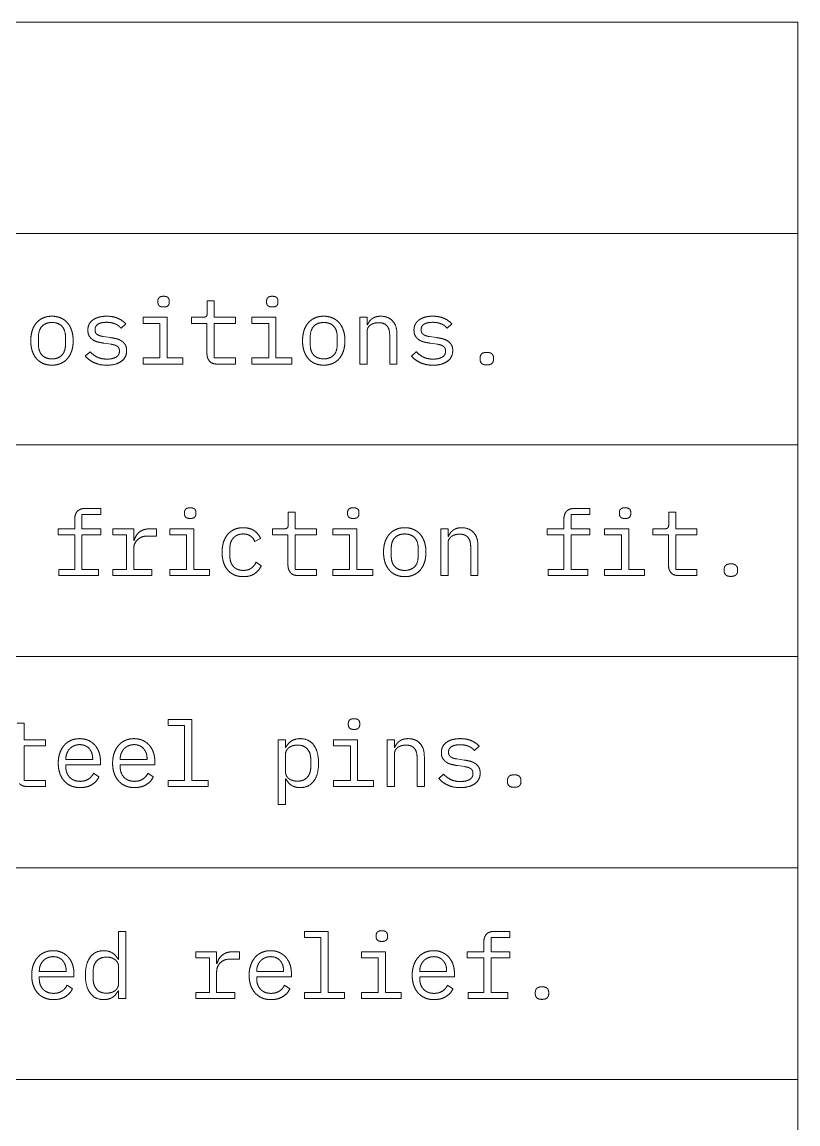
# Model space of a CAD drawing. Header units: millimetres. Extents: x 22 to 584, y 11 to 410.
# Drawn here: x 541.05 to 566.75, y 49.88 to 86.35 of the extents above; entities that cross this region are included whole.
import ezdxf

# ---------------------------------------------------------------- set-up
doc = ezdxf.new("R2010")
doc.units = ezdxf.units.MM
doc.layers.add('dims', color=7, linetype='Continuous', lineweight=5)

msp = doc.modelspace()

# ---------------------------------------------------------------- linework, layer by layer
at = {"layer": 'dims'}
for p, q in [((423.223, 86.35), (566.75, 86.35)), ((566.75, 30.35), (566.75, 86.35)), ((423.223, 79.35), (566.75, 79.35)), ((545.553, 77.119), (545.553, 77.071)), ((545.931, 77.071), (545.931, 77.119)), ((547.188, 77.122), (547.188, 76.717)), ((547.419, 77.122), (547.188, 77.122)), ((547.419, 76.576), (547.419, 77.122)), ((549.153, 77.119), (549.153, 77.071)), ((549.531, 77.071), (549.531, 77.119)), ((544.332, 76.216), (544.488, 76.363)), ((545.064, 76.576), (545.064, 76.372)), ((545.862, 76.576), (545.064, 76.576)), ((545.064, 76.372), (545.622, 76.372)), ((545.622, 76.372), (545.622, 75.232)), ((545.862, 75.232), (545.862, 76.576)), ((546.663, 76.576), (546.663, 76.372)), ((547.047, 76.576), (546.663, 76.576)), ((546.663, 76.372), (547.179, 76.372)), ((547.179, 76.372), (547.179, 75.382)), ((548.124, 76.576), (547.419, 76.576)), ((547.419, 76.372), (548.124, 76.372)), ((547.419, 75.232), (547.419, 76.372)), ((548.124, 76.372), (548.124, 76.576)), ((548.664, 76.576), (548.664, 76.372)), ((549.462, 76.576), (548.664, 76.576)), ((548.664, 76.372), (549.222, 76.372)), ((549.222, 76.372), (549.222, 75.232)), ((549.462, 75.232), (549.462, 76.576)), ((552.24, 76.576), (552.24, 75.028)), ((552.48, 76.576), (552.24, 76.576)), ((552.48, 76.324), (552.48, 76.576)), ((552.492, 76.324), (552.48, 76.324)), ((555.132, 76.216), (555.288, 76.363)), ((541.599, 75.691), (541.599, 75.913)), ((542.493, 75.913), (542.493, 75.691)), ((543.987, 75.904), (543.744, 75.94)), ((550.599, 75.691), (550.599, 75.913)), ((551.493, 75.913), (551.493, 75.691)), ((552.48, 75.028), (552.48, 76.102)), ((553.23, 75.979), (553.23, 75.028)), ((553.47, 75.028), (553.47, 76.021)), ((554.787, 75.904), (554.544, 75.94)), ((543.765, 75.721), (544.008, 75.685)), ((554.565, 75.721), (554.808, 75.685)), ((543.309, 75.436), (543.147, 75.295)), ((545.064, 75.232), (545.064, 75.028)), ((545.622, 75.232), (545.064, 75.232)), ((546.384, 75.232), (545.862, 75.232)), ((546.384, 75.028), (546.384, 75.232)), ((548.124, 75.232), (547.419, 75.232)), ((548.124, 75.028), (548.124, 75.232)), ((548.664, 75.232), (548.664, 75.028)), ((549.222, 75.232), (548.664, 75.232)), ((549.984, 75.232), (549.462, 75.232)), ((549.984, 75.028), (549.984, 75.232)), ((554.109, 75.436), (553.947, 75.295)), ((556.224, 75.235), (556.224, 75.181)), ((556.668, 75.181), (556.668, 75.235)), ((545.064, 75.028), (546.384, 75.028)), ((547.521, 75.028), (548.124, 75.028)), ((548.664, 75.028), (549.984, 75.028)), ((552.24, 75.028), (552.48, 75.028)), ((553.23, 75.028), (553.47, 75.028)), ((423.223, 72.35), (566.75, 72.35)), ((543.039, 70.044), (543.66, 70.044)), ((543.039, 69.576), (543.039, 70.044)), ((543.66, 70.248), (543.141, 70.248)), ((543.66, 70.044), (543.66, 70.248)), ((546.435, 70.119), (546.435, 70.071)), ((546.813, 70.071), (546.813, 70.119)), ((549.87, 70.122), (549.87, 69.717)), ((550.101, 70.122), (549.87, 70.122)), ((550.101, 69.576), (550.101, 70.122)), ((551.835, 70.119), (551.835, 70.071)), ((552.213, 70.071), (552.213, 70.119)), ((559.239, 70.044), (559.86, 70.044)), ((559.239, 69.576), (559.239, 70.044)), ((559.86, 70.248), (559.341, 70.248)), ((559.86, 70.044), (559.86, 70.248)), ((560.835, 70.119), (560.835, 70.071)), ((561.213, 70.071), (561.213, 70.119)), ((562.47, 70.122), (562.47, 69.717)), ((562.701, 70.122), (562.47, 70.122)), ((562.701, 69.576), (562.701, 70.122)), ((542.799, 69.894), (542.799, 69.576)), ((558.999, 69.894), (558.999, 69.576)), ((542.247, 69.576), (542.247, 69.372)), ((542.799, 69.576), (542.247, 69.576)), ((542.247, 69.372), (542.799, 69.372)), ((542.799, 69.372), (542.799, 68.232)), ((543.66, 69.576), (543.039, 69.576)), ((543.039, 69.372), (543.66, 69.372)), ((543.039, 68.232), (543.039, 69.372)), ((543.66, 69.372), (543.66, 69.576)), ((544.059, 69.576), (544.059, 69.372)), ((544.752, 69.576), (544.059, 69.576)), ((544.059, 69.372), (544.512, 69.372)), ((544.512, 69.372), (544.512, 68.232)), ((544.752, 69.186), (544.752, 69.576)), ((545.214, 69.336), (545.505, 69.336)), ((545.505, 69.576), (545.289, 69.576)), ((545.505, 69.336), (545.505, 69.576)), ((545.946, 69.576), (545.946, 69.372)), ((546.744, 69.576), (545.946, 69.576)), ((545.946, 69.372), (546.504, 69.372)), ((546.504, 69.372), (546.504, 68.232)), ((546.744, 68.232), (546.744, 69.576)), ((549.345, 69.576), (549.345, 69.372)), ((549.729, 69.576), (549.345, 69.576)), ((549.345, 69.372), (549.861, 69.372)), ((549.861, 69.372), (549.861, 68.382)), ((550.806, 69.576), (550.101, 69.576)), ((550.101, 69.372), (550.806, 69.372)), ((550.101, 68.232), (550.101, 69.372)), ((550.806, 69.372), (550.806, 69.576)), ((551.346, 69.576), (551.346, 69.372)), ((552.144, 69.576), (551.346, 69.576)), ((551.346, 69.372), (551.904, 69.372)), ((551.904, 69.372), (551.904, 68.232)), ((552.144, 68.232), (552.144, 69.576)), ((554.922, 69.576), (554.922, 68.028)), ((555.162, 69.576), (554.922, 69.576)), ((555.162, 69.324), (555.162, 69.576)), ((555.174, 69.324), (555.162, 69.324)), ((558.447, 69.576), (558.447, 69.372)), ((558.999, 69.576), (558.447, 69.576)), ((558.447, 69.372), (558.999, 69.372)), ((558.999, 69.372), (558.999, 68.232)), ((559.86, 69.576), (559.239, 69.576)), ((559.239, 69.372), (559.86, 69.372)), ((559.239, 68.232), (559.239, 69.372)), ((559.86, 69.372), (559.86, 69.576)), ((560.346, 69.576), (560.346, 69.372)), ((561.144, 69.576), (560.346, 69.576)), ((560.346, 69.372), (560.904, 69.372)), ((560.904, 69.372), (560.904, 68.232)), ((561.144, 68.232), (561.144, 69.576)), ((561.945, 69.576), (561.945, 69.372)), ((562.329, 69.576), (561.945, 69.576)), ((561.945, 69.372), (562.461, 69.372)), ((562.461, 69.372), (562.461, 68.382)), ((563.406, 69.576), (562.701, 69.576)), ((562.701, 69.372), (563.406, 69.372)), ((562.701, 68.232), (562.701, 69.372)), ((563.406, 69.372), (563.406, 69.576)), ((544.767, 69.186), (544.752, 69.186)), ((548.76, 69.153), (548.952, 69.255)), ((555.162, 68.028), (555.162, 69.102)), ((555.912, 68.979), (555.912, 68.028)), ((556.152, 68.028), (556.152, 69.021)), ((544.752, 68.232), (544.752, 68.901)), ((547.938, 68.67), (547.938, 68.934)), ((553.281, 68.691), (553.281, 68.913)), ((554.175, 68.913), (554.175, 68.691)), ((542.277, 68.232), (542.277, 68.028)), ((542.799, 68.232), (542.277, 68.232)), ((543.591, 68.232), (543.039, 68.232)), ((543.591, 68.028), (543.591, 68.232)), ((544.059, 68.232), (544.059, 68.028)), ((544.512, 68.232), (544.059, 68.232)), ((545.352, 68.232), (544.752, 68.232)), ((545.352, 68.028), (545.352, 68.232)), ((545.946, 68.232), (545.946, 68.028)), ((546.504, 68.232), (545.946, 68.232)), ((547.266, 68.232), (546.744, 68.232)), ((547.266, 68.028), (547.266, 68.232)), ((548.976, 68.352), (548.805, 68.469)), ((550.806, 68.232), (550.101, 68.232)), ((550.806, 68.028), (550.806, 68.232)), ((551.346, 68.232), (551.346, 68.028)), ((551.904, 68.232), (551.346, 68.232)), ((552.666, 68.232), (552.144, 68.232)), ((552.666, 68.028), (552.666, 68.232)), ((558.477, 68.232), (558.477, 68.028)), ((558.999, 68.232), (558.477, 68.232)), ((559.791, 68.232), (559.239, 68.232)), ((559.791, 68.028), (559.791, 68.232)), ((560.346, 68.232), (560.346, 68.028)), ((560.904, 68.232), (560.346, 68.232)), ((561.666, 68.232), (561.144, 68.232)), ((561.666, 68.028), (561.666, 68.232)), ((563.406, 68.232), (562.701, 68.232)), ((563.406, 68.028), (563.406, 68.232)), ((564.306, 68.235), (564.306, 68.181)), ((564.75, 68.181), (564.75, 68.235)), ((542.277, 68.028), (543.591, 68.028)), ((544.059, 68.028), (545.352, 68.028)), ((545.946, 68.028), (547.266, 68.028)), ((550.203, 68.028), (550.806, 68.028)), ((551.346, 68.028), (552.666, 68.028)), ((554.922, 68.028), (555.162, 68.028)), ((555.912, 68.028), (556.152, 68.028)), ((558.477, 68.028), (559.791, 68.028)), ((560.346, 68.028), (561.666, 68.028)), ((562.803, 68.028), (563.406, 68.028)), ((423.223, 65.35), (566.75, 65.35)), ((541.126, 63.14), (540.895, 63.14)), ((541.126, 62.594), (541.126, 63.14)), ((545.893, 63.266), (545.893, 63.062)), ((546.673, 63.266), (545.893, 63.266)), ((546.673, 61.25), (546.673, 63.266)), ((551.86, 63.137), (551.86, 63.089)), ((552.238, 63.089), (552.238, 63.137)), ((545.893, 63.062), (546.433, 63.062)), ((546.433, 63.062), (546.433, 61.25)), ((541.831, 62.594), (541.126, 62.594)), ((541.126, 62.39), (541.831, 62.39)), ((541.126, 61.25), (541.126, 62.39)), ((541.831, 62.39), (541.831, 62.594)), ((549.538, 62.594), (549.538, 60.446)), ((549.778, 62.594), (549.538, 62.594)), ((549.778, 62.342), (549.778, 62.594)), ((551.371, 62.594), (551.371, 62.39)), ((552.169, 62.594), (551.371, 62.594)), ((551.371, 62.39), (551.929, 62.39)), ((551.929, 62.39), (551.929, 61.25)), ((552.169, 61.25), (552.169, 62.594)), ((553.147, 62.594), (553.147, 61.046)), ((553.387, 62.594), (553.147, 62.594)), ((553.387, 62.342), (553.387, 62.594)), ((556.039, 62.234), (556.195, 62.381)), ((549.79, 62.342), (549.778, 62.342)), ((549.778, 61.541), (549.778, 62.099)), ((553.399, 62.342), (553.387, 62.342)), ((553.387, 61.046), (553.387, 62.12)), ((554.377, 61.046), (554.377, 62.039)), ((542.506, 61.94), (542.506, 61.961)), ((543.394, 61.94), (542.506, 61.94)), ((542.506, 61.76), (543.652, 61.76)), ((542.506, 61.688), (542.506, 61.76)), ((543.394, 61.973), (543.394, 61.94)), ((543.652, 61.76), (543.652, 61.874)), ((544.306, 61.94), (544.306, 61.961)), ((545.194, 61.94), (544.306, 61.94)), ((544.306, 61.76), (545.452, 61.76)), ((544.306, 61.688), (544.306, 61.76)), ((545.194, 61.973), (545.194, 61.94)), ((545.452, 61.76), (545.452, 61.874)), ((550.615, 61.952), (550.615, 61.688)), ((554.137, 61.997), (554.137, 61.046)), ((555.694, 61.922), (555.451, 61.958)), ((555.472, 61.739), (555.715, 61.703)), ((543.601, 61.367), (543.424, 61.487)), ((545.401, 61.367), (545.224, 61.487)), ((549.778, 61.298), (549.79, 61.298)), ((549.778, 60.446), (549.778, 61.298)), ((555.016, 61.454), (554.854, 61.313)), ((541.831, 61.25), (541.126, 61.25)), ((541.228, 61.046), (541.831, 61.046)), ((541.831, 61.046), (541.831, 61.25)), ((545.893, 61.25), (545.893, 61.046)), ((546.433, 61.25), (545.893, 61.25)), ((545.893, 61.046), (547.213, 61.046)), ((547.213, 61.25), (546.673, 61.25)), ((547.213, 61.046), (547.213, 61.25)), ((551.371, 61.25), (551.371, 61.046)), ((551.929, 61.25), (551.371, 61.25)), ((551.371, 61.046), (552.691, 61.046)), ((552.691, 61.25), (552.169, 61.25)), ((552.691, 61.046), (552.691, 61.25)), ((553.147, 61.046), (553.387, 61.046)), ((554.137, 61.046), (554.377, 61.046)), ((557.131, 61.253), (557.131, 61.199)), ((557.575, 61.199), (557.575, 61.253)), ((549.538, 60.446), (549.778, 60.446)), ((423.223, 58.35), (566.75, 58.35)), ((544.249, 56.248), (544.249, 55.324)), ((544.489, 56.248), (544.249, 56.248)), ((544.489, 54.028), (544.489, 56.248)), ((550.414, 56.248), (550.414, 56.044)), ((551.194, 56.248), (550.414, 56.248)), ((551.194, 54.232), (551.194, 56.248)), ((557.206, 56.248), (556.687, 56.248)), ((557.206, 56.044), (557.206, 56.248)), ((550.414, 56.044), (550.954, 56.044)), ((550.954, 56.044), (550.954, 54.232)), ((552.781, 56.119), (552.781, 56.071)), ((553.159, 56.071), (553.159, 56.119)), ((556.345, 55.894), (556.345, 55.576)), ((556.585, 56.044), (557.206, 56.044)), ((556.585, 55.576), (556.585, 56.044)), ((546.805, 55.576), (546.805, 55.372)), ((547.499, 55.576), (546.805, 55.576)), ((547.499, 55.186), (547.499, 55.576)), ((548.251, 55.576), (548.035, 55.576)), ((548.251, 55.336), (548.251, 55.576)), ((552.292, 55.576), (552.292, 55.372)), ((553.09, 55.576), (552.292, 55.576)), ((553.09, 54.232), (553.09, 55.576)), ((555.794, 55.576), (555.794, 55.372)), ((556.345, 55.576), (555.794, 55.576)), ((557.206, 55.576), (556.585, 55.576)), ((557.206, 55.372), (557.206, 55.576)), ((544.249, 55.324), (544.237, 55.324)), ((544.249, 55.081), (544.249, 54.523)), ((546.805, 55.372), (547.259, 55.372)), ((547.259, 55.372), (547.259, 54.232)), ((547.514, 55.186), (547.499, 55.186)), ((547.96, 55.336), (548.251, 55.336)), ((552.292, 55.372), (552.85, 55.372)), ((552.85, 55.372), (552.85, 54.232)), ((555.794, 55.372), (556.345, 55.372)), ((556.345, 55.372), (556.345, 54.232)), ((556.585, 55.372), (557.206, 55.372)), ((556.585, 54.232), (556.585, 55.372)), ((541.627, 54.922), (541.627, 54.943)), ((542.515, 54.922), (541.627, 54.922)), ((541.627, 54.742), (542.774, 54.742)), ((541.627, 54.67), (541.627, 54.742)), ((542.515, 54.955), (542.515, 54.922)), ((542.774, 54.742), (542.774, 54.856)), ((543.412, 54.67), (543.412, 54.934)), ((547.499, 54.232), (547.499, 54.901)), ((548.827, 54.922), (548.827, 54.943)), ((549.715, 54.922), (548.827, 54.922)), ((548.827, 54.742), (549.974, 54.742)), ((548.827, 54.67), (548.827, 54.742)), ((549.715, 54.955), (549.715, 54.922)), ((549.974, 54.742), (549.974, 54.856)), ((554.227, 54.922), (554.227, 54.943)), ((555.115, 54.922), (554.227, 54.922)), ((554.227, 54.742), (555.373, 54.742)), ((554.227, 54.67), (554.227, 54.742)), ((555.115, 54.955), (555.115, 54.922)), ((555.373, 54.742), (555.373, 54.856)), ((542.722, 54.349), (542.545, 54.469)), ((549.922, 54.349), (549.745, 54.469)), ((555.322, 54.349), (555.145, 54.469)), ((544.237, 54.28), (544.249, 54.28)), ((544.249, 54.28), (544.249, 54.028)), ((544.249, 54.028), (544.489, 54.028)), ((546.805, 54.232), (546.805, 54.028)), ((547.259, 54.232), (546.805, 54.232)), ((546.805, 54.028), (548.099, 54.028)), ((548.099, 54.232), (547.499, 54.232)), ((548.099, 54.028), (548.099, 54.232)), ((550.414, 54.232), (550.414, 54.028)), ((550.954, 54.232), (550.414, 54.232)), ((550.414, 54.028), (551.734, 54.028)), ((551.734, 54.232), (551.194, 54.232)), ((551.734, 54.028), (551.734, 54.232)), ((552.292, 54.232), (552.292, 54.028)), ((552.85, 54.232), (552.292, 54.232)), ((552.292, 54.028), (553.612, 54.028)), ((553.612, 54.232), (553.09, 54.232)), ((553.612, 54.028), (553.612, 54.232)), ((555.824, 54.232), (555.824, 54.028)), ((556.345, 54.232), (555.824, 54.232)), ((555.824, 54.028), (557.137, 54.028)), ((557.137, 54.232), (556.585, 54.232)), ((557.137, 54.028), (557.137, 54.232)), ((558.052, 54.235), (558.052, 54.181)), ((558.496, 54.181), (558.496, 54.235)), ((423.223, 51.35), (566.75, 51.35))]:
    msp.add_line(p, q, dxfattribs=at)
for points in [[(545.553, 77.119), (545.553, 77.185), (545.595, 77.229)], [(545.595, 76.961), (545.553, 77.005), (545.553, 77.071)], [(545.595, 77.229), (545.637, 77.272), (545.742, 77.272)], [(545.742, 76.918), (545.637, 76.918), (545.595, 76.961)], [(545.742, 77.272), (545.847, 77.272), (545.889, 77.229)], [(545.889, 76.961), (545.847, 76.918), (545.742, 76.918)], [(545.889, 77.229), (545.931, 77.185), (545.931, 77.119)], [(545.931, 77.071), (545.931, 77.005), (545.889, 76.961)], [(549.153, 77.119), (549.153, 77.185), (549.195, 77.229)], [(549.195, 76.961), (549.153, 77.005), (549.153, 77.071)], [(549.195, 77.229), (549.237, 77.272), (549.342, 77.272)], [(549.342, 76.918), (549.237, 76.918), (549.195, 76.961)], [(549.342, 77.272), (549.447, 77.272), (549.489, 77.229)], [(549.489, 76.961), (549.447, 76.918), (549.342, 76.918)], [(549.489, 77.229), (549.531, 77.185), (549.531, 77.119)], [(549.531, 77.071), (549.531, 77.005), (549.489, 76.961)], [(541.753, 76.555), (541.884, 76.612), (542.046, 76.612)], [(542.046, 76.612), (542.208, 76.612), (542.338, 76.555)], [(543.609, 76.584), (543.723, 76.612), (543.858, 76.612)], [(543.858, 76.612), (544.068, 76.612), (544.222, 76.546)], [(547.047, 76.576), (547.125, 76.576), (547.156, 76.607)], [(547.156, 76.607), (547.188, 76.639), (547.188, 76.717)], [(550.753, 76.555), (550.884, 76.612), (551.046, 76.612)], [(551.046, 76.612), (551.208, 76.612), (551.338, 76.555)], [(552.765, 76.588), (552.837, 76.612), (552.933, 76.612)], [(552.933, 76.612), (553.176, 76.612), (553.323, 76.458)], [(554.409, 76.584), (554.523, 76.612), (554.658, 76.612)], [(554.658, 76.612), (554.868, 76.612), (555.022, 76.546)], [(541.392, 76.135), (541.44, 76.285), (541.531, 76.391)], [(541.531, 76.391), (541.623, 76.498), (541.753, 76.555)], [(541.722, 76.285), (541.599, 76.165), (541.599, 75.913)], [(542.046, 76.405), (541.845, 76.405), (541.722, 76.285)], [(542.37, 76.285), (542.247, 76.405), (542.046, 76.405)], [(542.338, 76.555), (542.469, 76.498), (542.56, 76.391)], [(542.493, 75.913), (542.493, 76.165), (542.37, 76.285)], [(542.56, 76.391), (542.652, 76.285), (542.7, 76.135)], [(543.234, 76.15), (543.234, 76.267), (543.28, 76.353)], [(543.28, 76.353), (543.327, 76.438), (543.411, 76.496)], [(543.411, 76.496), (543.495, 76.555), (543.609, 76.584)], [(543.568, 76.348), (543.471, 76.285), (543.471, 76.165)], [(543.849, 76.411), (543.666, 76.411), (543.568, 76.348)], [(544.029, 76.393), (543.951, 76.411), (543.849, 76.411)], [(544.165, 76.346), (544.107, 76.375), (544.029, 76.393)], [(544.264, 76.283), (544.224, 76.318), (544.165, 76.346)], [(544.222, 76.546), (544.377, 76.48), (544.488, 76.363)], [(544.332, 76.216), (544.305, 76.249), (544.264, 76.283)], [(550.392, 76.135), (550.44, 76.285), (550.531, 76.391)], [(550.531, 76.391), (550.623, 76.498), (550.753, 76.555)], [(550.722, 76.285), (550.599, 76.165), (550.599, 75.913)], [(551.046, 76.405), (550.845, 76.405), (550.722, 76.285)], [(551.37, 76.285), (551.247, 76.405), (551.046, 76.405)], [(551.338, 76.555), (551.469, 76.498), (551.56, 76.391)], [(551.493, 75.913), (551.493, 76.165), (551.37, 76.285)], [(551.56, 76.391), (551.652, 76.285), (551.7, 76.135)], [(552.513, 76.234), (552.48, 76.177), (552.48, 76.102)], [(552.492, 76.324), (552.516, 76.381), (552.552, 76.433)], [(552.6, 76.327), (552.546, 76.291), (552.513, 76.234)], [(552.552, 76.433), (552.588, 76.486), (552.64, 76.525)], [(552.723, 76.381), (552.654, 76.363), (552.6, 76.327)], [(552.64, 76.525), (552.693, 76.564), (552.765, 76.588)], [(552.864, 76.399), (552.792, 76.399), (552.723, 76.381)], [(553.137, 76.295), (553.044, 76.399), (552.864, 76.399)], [(553.23, 75.979), (553.23, 76.192), (553.137, 76.295)], [(553.323, 76.458), (553.47, 76.303), (553.47, 76.021)], [(554.034, 76.15), (554.034, 76.267), (554.08, 76.353)], [(554.08, 76.353), (554.127, 76.438), (554.211, 76.496)], [(554.211, 76.496), (554.295, 76.555), (554.409, 76.584)], [(554.368, 76.348), (554.271, 76.285), (554.271, 76.165)], [(554.649, 76.411), (554.466, 76.411), (554.368, 76.348)], [(554.829, 76.393), (554.751, 76.411), (554.649, 76.411)], [(554.965, 76.346), (554.907, 76.375), (554.829, 76.393)], [(555.064, 76.283), (555.024, 76.318), (554.965, 76.346)], [(555.022, 76.546), (555.177, 76.48), (555.288, 76.363)], [(555.132, 76.216), (555.105, 76.249), (555.064, 76.283)], [(541.344, 75.802), (541.344, 75.985), (541.392, 76.135)], [(542.7, 76.135), (542.748, 75.985), (542.748, 75.802)], [(543.286, 75.946), (543.234, 76.024), (543.234, 76.15)], [(543.417, 75.821), (543.339, 75.868), (543.286, 75.946)], [(543.471, 76.165), (543.471, 76.105), (543.493, 76.064)], [(543.493, 76.064), (543.516, 76.024), (543.555, 76)], [(543.555, 76), (543.594, 75.976), (543.643, 75.962)], [(543.643, 75.962), (543.693, 75.949), (543.744, 75.94)], [(543.987, 75.904), (544.071, 75.892), (544.164, 75.871)], [(544.164, 75.871), (544.257, 75.85), (544.335, 75.804)], [(550.344, 75.802), (550.344, 75.985), (550.392, 76.135)], [(551.7, 76.135), (551.748, 75.985), (551.748, 75.802)], [(554.086, 75.946), (554.034, 76.024), (554.034, 76.15)], [(554.217, 75.821), (554.139, 75.868), (554.086, 75.946)], [(554.271, 76.165), (554.271, 76.105), (554.293, 76.064)], [(554.293, 76.064), (554.316, 76.024), (554.355, 76)], [(554.355, 76), (554.394, 75.976), (554.443, 75.962)], [(554.443, 75.962), (554.493, 75.949), (554.544, 75.94)], [(554.787, 75.904), (554.871, 75.892), (554.964, 75.871)], [(554.964, 75.871), (555.057, 75.85), (555.135, 75.804)], [(541.392, 75.467), (541.344, 75.616), (541.344, 75.802)], [(541.599, 75.691), (541.599, 75.439), (541.722, 75.319)], [(542.37, 75.319), (542.493, 75.439), (542.493, 75.691)], [(542.748, 75.802), (542.748, 75.616), (542.7, 75.467)], [(543.589, 75.754), (543.495, 75.775), (543.417, 75.821)], [(543.765, 75.721), (543.684, 75.733), (543.589, 75.754)], [(544.11, 75.662), (544.062, 75.676), (544.008, 75.685)], [(544.197, 75.625), (544.158, 75.649), (544.11, 75.662)], [(544.258, 75.56), (544.236, 75.601), (544.197, 75.625)], [(544.281, 75.46), (544.281, 75.52), (544.258, 75.56)], [(544.335, 75.804), (544.413, 75.757), (544.465, 75.679)], [(544.465, 75.679), (544.518, 75.601), (544.518, 75.475)], [(550.392, 75.467), (550.344, 75.616), (550.344, 75.802)], [(550.599, 75.691), (550.599, 75.439), (550.722, 75.319)], [(551.37, 75.319), (551.493, 75.439), (551.493, 75.691)], [(551.748, 75.802), (551.748, 75.616), (551.7, 75.467)], [(554.389, 75.754), (554.295, 75.775), (554.217, 75.821)], [(554.565, 75.721), (554.484, 75.733), (554.389, 75.754)], [(554.91, 75.662), (554.862, 75.676), (554.808, 75.685)], [(554.997, 75.625), (554.958, 75.649), (554.91, 75.662)], [(555.058, 75.56), (555.036, 75.601), (554.997, 75.625)], [(555.081, 75.46), (555.081, 75.52), (555.058, 75.56)], [(555.135, 75.804), (555.213, 75.757), (555.265, 75.679)], [(555.265, 75.679), (555.318, 75.601), (555.318, 75.475)], [(541.531, 75.212), (541.44, 75.319), (541.392, 75.467)], [(541.753, 75.049), (541.623, 75.106), (541.531, 75.212)], [(541.722, 75.319), (541.845, 75.199), (542.046, 75.199)], [(542.046, 75.199), (542.247, 75.199), (542.37, 75.319)], [(542.56, 75.212), (542.469, 75.106), (542.338, 75.049)], [(542.7, 75.467), (542.652, 75.319), (542.56, 75.212)], [(543.445, 75.075), (543.27, 75.157), (543.147, 75.295)], [(543.309, 75.436), (543.42, 75.319), (543.552, 75.256)], [(543.552, 75.256), (543.684, 75.193), (543.87, 75.193)], [(543.87, 75.193), (544.05, 75.193), (544.165, 75.258)], [(544.165, 75.258), (544.281, 75.322), (544.281, 75.46)], [(544.518, 75.475), (544.518, 75.244), (544.339, 75.118)], [(547.261, 75.127), (547.179, 75.226), (547.179, 75.382)], [(550.531, 75.212), (550.44, 75.319), (550.392, 75.467)], [(550.753, 75.049), (550.623, 75.106), (550.531, 75.212)], [(550.722, 75.319), (550.845, 75.199), (551.046, 75.199)], [(551.046, 75.199), (551.247, 75.199), (551.37, 75.319)], [(551.56, 75.212), (551.469, 75.106), (551.338, 75.049)], [(551.7, 75.467), (551.652, 75.319), (551.56, 75.212)], [(554.245, 75.075), (554.07, 75.157), (553.947, 75.295)], [(554.109, 75.436), (554.22, 75.319), (554.352, 75.256)], [(554.352, 75.256), (554.484, 75.193), (554.67, 75.193)], [(554.67, 75.193), (554.85, 75.193), (554.965, 75.258)], [(554.965, 75.258), (555.081, 75.322), (555.081, 75.46)], [(555.318, 75.475), (555.318, 75.244), (555.139, 75.118)], [(556.224, 75.235), (556.224, 75.313), (556.273, 75.364)], [(556.273, 75.052), (556.224, 75.103), (556.224, 75.181)], [(556.273, 75.364), (556.323, 75.415), (556.446, 75.415)], [(556.446, 75.415), (556.569, 75.415), (556.618, 75.364)], [(556.618, 75.364), (556.668, 75.313), (556.668, 75.235)], [(556.668, 75.181), (556.668, 75.103), (556.618, 75.052)], [(542.046, 74.992), (541.884, 74.992), (541.753, 75.049)], [(542.338, 75.049), (542.208, 74.992), (542.046, 74.992)], [(543.864, 74.992), (543.621, 74.992), (543.445, 75.075)], [(544.339, 75.118), (544.161, 74.992), (543.864, 74.992)], [(547.521, 75.028), (547.344, 75.028), (547.261, 75.127)], [(551.046, 74.992), (550.884, 74.992), (550.753, 75.049)], [(551.338, 75.049), (551.208, 74.992), (551.046, 74.992)], [(554.664, 74.992), (554.421, 74.992), (554.245, 75.075)], [(555.139, 75.118), (554.961, 74.992), (554.664, 74.992)], [(556.446, 75.001), (556.323, 75.001), (556.273, 75.052)], [(556.618, 75.052), (556.569, 75.001), (556.446, 75.001)], [(542.799, 69.894), (542.799, 70.05), (542.881, 70.149)], [(542.881, 70.149), (542.964, 70.248), (543.141, 70.248)], [(546.435, 70.119), (546.435, 70.185), (546.477, 70.229)], [(546.477, 69.961), (546.435, 70.005), (546.435, 70.071)], [(546.477, 70.229), (546.519, 70.272), (546.624, 70.272)], [(546.624, 70.272), (546.729, 70.272), (546.771, 70.229)], [(546.771, 70.229), (546.813, 70.185), (546.813, 70.119)], [(546.813, 70.071), (546.813, 70.005), (546.771, 69.961)], [(551.835, 70.119), (551.835, 70.185), (551.877, 70.229)], [(551.877, 69.961), (551.835, 70.005), (551.835, 70.071)], [(551.877, 70.229), (551.919, 70.272), (552.024, 70.272)], [(552.024, 70.272), (552.129, 70.272), (552.171, 70.229)], [(552.171, 70.229), (552.213, 70.185), (552.213, 70.119)], [(552.213, 70.071), (552.213, 70.005), (552.171, 69.961)], [(558.999, 69.894), (558.999, 70.05), (559.081, 70.149)], [(559.081, 70.149), (559.164, 70.248), (559.341, 70.248)], [(560.835, 70.119), (560.835, 70.185), (560.877, 70.229)], [(560.877, 69.961), (560.835, 70.005), (560.835, 70.071)], [(560.877, 70.229), (560.919, 70.272), (561.024, 70.272)], [(561.024, 70.272), (561.129, 70.272), (561.171, 70.229)], [(561.171, 70.229), (561.213, 70.185), (561.213, 70.119)], [(561.213, 70.071), (561.213, 70.005), (561.171, 69.961)], [(546.624, 69.918), (546.519, 69.918), (546.477, 69.961)], [(546.771, 69.961), (546.729, 69.918), (546.624, 69.918)], [(549.839, 69.607), (549.87, 69.639), (549.87, 69.717)], [(552.024, 69.918), (551.919, 69.918), (551.877, 69.961)], [(552.171, 69.961), (552.129, 69.918), (552.024, 69.918)], [(561.024, 69.918), (560.919, 69.918), (560.877, 69.961)], [(561.171, 69.961), (561.129, 69.918), (561.024, 69.918)], [(562.439, 69.607), (562.47, 69.639), (562.47, 69.717)], [(544.767, 69.186), (544.815, 69.369), (544.949, 69.472)], [(545.214, 69.336), (545.007, 69.336), (544.88, 69.216)], [(544.949, 69.472), (545.082, 69.576), (545.289, 69.576)], [(547.728, 69.135), (547.776, 69.285), (547.866, 69.391)], [(547.866, 69.391), (547.956, 69.498), (548.085, 69.555)], [(548.191, 69.37), (548.109, 69.336), (548.052, 69.273)], [(548.085, 69.555), (548.214, 69.612), (548.379, 69.612)], [(548.379, 69.405), (548.274, 69.405), (548.191, 69.37)], [(548.379, 69.612), (548.604, 69.612), (548.745, 69.513)], [(548.62, 69.339), (548.523, 69.405), (548.379, 69.405)], [(548.76, 69.153), (548.718, 69.273), (548.62, 69.339)], [(548.745, 69.513), (548.886, 69.414), (548.952, 69.255)], [(549.729, 69.576), (549.807, 69.576), (549.839, 69.607)], [(553.074, 69.135), (553.122, 69.285), (553.214, 69.391)], [(553.214, 69.391), (553.305, 69.498), (553.435, 69.555)], [(553.728, 69.405), (553.527, 69.405), (553.404, 69.285)], [(553.435, 69.555), (553.566, 69.612), (553.728, 69.612)], [(553.728, 69.612), (553.89, 69.612), (554.02, 69.555)], [(554.052, 69.285), (553.929, 69.405), (553.728, 69.405)], [(554.02, 69.555), (554.151, 69.498), (554.242, 69.391)], [(554.242, 69.391), (554.334, 69.285), (554.382, 69.135)], [(555.174, 69.324), (555.198, 69.381), (555.234, 69.433)], [(555.282, 69.327), (555.228, 69.291), (555.195, 69.234)], [(555.234, 69.433), (555.27, 69.486), (555.322, 69.525)], [(555.405, 69.381), (555.336, 69.363), (555.282, 69.327)], [(555.322, 69.525), (555.375, 69.564), (555.447, 69.588)], [(555.546, 69.399), (555.474, 69.399), (555.405, 69.381)], [(555.447, 69.588), (555.519, 69.612), (555.615, 69.612)], [(555.819, 69.295), (555.726, 69.399), (555.546, 69.399)], [(555.615, 69.612), (555.858, 69.612), (556.005, 69.457)], [(556.005, 69.457), (556.152, 69.303), (556.152, 69.021)], [(562.329, 69.576), (562.407, 69.576), (562.439, 69.607)], [(544.88, 69.216), (544.752, 69.096), (544.752, 68.901)], [(547.68, 68.802), (547.68, 68.985), (547.728, 69.135)], [(547.966, 69.123), (547.938, 69.036), (547.938, 68.934)], [(548.052, 69.273), (547.995, 69.21), (547.966, 69.123)], [(553.026, 68.802), (553.026, 68.985), (553.074, 69.135)], [(553.404, 69.285), (553.281, 69.165), (553.281, 68.913)], [(554.175, 68.913), (554.175, 69.165), (554.052, 69.285)], [(554.382, 69.135), (554.43, 68.985), (554.43, 68.802)], [(555.195, 69.234), (555.162, 69.177), (555.162, 69.102)], [(555.912, 68.979), (555.912, 69.192), (555.819, 69.295)], [(547.726, 68.469), (547.68, 68.619), (547.68, 68.802)], [(547.938, 68.67), (547.938, 68.568), (547.966, 68.481)], [(553.074, 68.467), (553.026, 68.616), (553.026, 68.802)], [(553.281, 68.691), (553.281, 68.439), (553.404, 68.319)], [(554.052, 68.319), (554.175, 68.439), (554.175, 68.691)], [(554.43, 68.802), (554.43, 68.616), (554.382, 68.467)], [(547.863, 68.214), (547.773, 68.319), (547.726, 68.469)], [(548.083, 68.05), (547.953, 68.109), (547.863, 68.214)], [(547.966, 68.481), (547.995, 68.394), (548.052, 68.331)], [(548.052, 68.331), (548.109, 68.268), (548.193, 68.233)], [(548.193, 68.233), (548.277, 68.199), (548.385, 68.199)], [(548.385, 68.199), (548.541, 68.199), (548.643, 68.271)], [(548.643, 68.271), (548.745, 68.343), (548.805, 68.469)], [(548.976, 68.352), (548.907, 68.196), (548.761, 68.094)], [(549.943, 68.127), (549.861, 68.226), (549.861, 68.382)], [(553.214, 68.212), (553.122, 68.319), (553.074, 68.467)], [(553.435, 68.049), (553.305, 68.106), (553.214, 68.212)], [(553.404, 68.319), (553.527, 68.199), (553.728, 68.199)], [(553.728, 68.199), (553.929, 68.199), (554.052, 68.319)], [(554.242, 68.212), (554.151, 68.106), (554.02, 68.049)], [(554.382, 68.467), (554.334, 68.319), (554.242, 68.212)], [(562.543, 68.127), (562.461, 68.226), (562.461, 68.382)], [(564.306, 68.235), (564.306, 68.313), (564.355, 68.364)], [(564.355, 68.364), (564.405, 68.415), (564.528, 68.415)], [(564.528, 68.415), (564.651, 68.415), (564.7, 68.364)], [(564.7, 68.364), (564.75, 68.313), (564.75, 68.235)], [(548.382, 67.992), (548.214, 67.992), (548.083, 68.05)], [(548.761, 68.094), (548.616, 67.992), (548.382, 67.992)], [(550.203, 68.028), (550.026, 68.028), (549.943, 68.127)], [(553.728, 67.992), (553.566, 67.992), (553.435, 68.049)], [(554.02, 68.049), (553.89, 67.992), (553.728, 67.992)], [(562.803, 68.028), (562.626, 68.028), (562.543, 68.127)], [(564.355, 68.052), (564.306, 68.103), (564.306, 68.181)], [(564.528, 68.001), (564.405, 68.001), (564.355, 68.052)], [(564.7, 68.052), (564.651, 68.001), (564.528, 68.001)], [(564.75, 68.181), (564.75, 68.103), (564.7, 68.052)], [(551.86, 63.137), (551.86, 63.203), (551.902, 63.246)], [(551.902, 63.246), (551.944, 63.29), (552.049, 63.29)], [(552.049, 63.29), (552.154, 63.29), (552.196, 63.246)], [(552.196, 63.246), (552.238, 63.203), (552.238, 63.137)], [(551.902, 62.979), (551.86, 63.023), (551.86, 63.089)], [(552.049, 62.936), (551.944, 62.936), (551.902, 62.979)], [(552.196, 62.979), (552.154, 62.936), (552.049, 62.936)], [(552.238, 63.089), (552.238, 63.023), (552.196, 62.979)], [(542.307, 62.153), (542.359, 62.303), (542.452, 62.409)], [(542.452, 62.409), (542.545, 62.516), (542.676, 62.573)], [(542.782, 62.396), (542.698, 62.36), (542.637, 62.297)], [(542.676, 62.573), (542.806, 62.63), (542.965, 62.63)], [(542.965, 62.432), (542.866, 62.432), (542.782, 62.396)], [(542.965, 62.63), (543.121, 62.63), (543.249, 62.573)], [(543.141, 62.399), (543.061, 62.432), (542.965, 62.432)], [(543.276, 62.304), (543.22, 62.366), (543.141, 62.399)], [(543.249, 62.573), (543.376, 62.516), (543.466, 62.415)], [(543.466, 62.415), (543.556, 62.315), (543.604, 62.177)], [(544.107, 62.153), (544.159, 62.303), (544.252, 62.409)], [(544.252, 62.409), (544.345, 62.516), (544.476, 62.573)], [(544.582, 62.396), (544.498, 62.36), (544.437, 62.297)], [(544.476, 62.573), (544.606, 62.63), (544.765, 62.63)], [(544.765, 62.432), (544.666, 62.432), (544.582, 62.396)], [(544.765, 62.63), (544.921, 62.63), (545.049, 62.573)], [(544.941, 62.399), (544.861, 62.432), (544.765, 62.432)], [(545.076, 62.304), (545.02, 62.366), (544.941, 62.399)], [(545.049, 62.573), (545.176, 62.516), (545.266, 62.415)], [(545.266, 62.415), (545.356, 62.315), (545.404, 62.177)], [(549.79, 62.342), (549.94, 62.63), (550.267, 62.63)], [(550.021, 62.396), (549.949, 62.375), (549.895, 62.334)], [(550.174, 62.417), (550.093, 62.417), (550.021, 62.396)], [(550.5, 62.289), (550.384, 62.417), (550.174, 62.417)], [(550.267, 62.63), (550.552, 62.63), (550.713, 62.417)], [(550.713, 62.417), (550.873, 62.204), (550.873, 61.82)], [(553.399, 62.342), (553.423, 62.399), (553.459, 62.451)], [(553.459, 62.451), (553.495, 62.504), (553.548, 62.543)], [(553.63, 62.399), (553.561, 62.381), (553.507, 62.345)], [(553.548, 62.543), (553.6, 62.582), (553.672, 62.606)], [(553.771, 62.417), (553.699, 62.417), (553.63, 62.399)], [(553.672, 62.606), (553.744, 62.63), (553.84, 62.63)], [(554.044, 62.313), (553.951, 62.417), (553.771, 62.417)], [(553.84, 62.63), (554.083, 62.63), (554.23, 62.475)], [(554.23, 62.475), (554.377, 62.321), (554.377, 62.039)], [(554.941, 62.168), (554.941, 62.285), (554.988, 62.37)], [(554.988, 62.37), (555.034, 62.456), (555.118, 62.514)], [(555.118, 62.514), (555.202, 62.573), (555.316, 62.601)], [(555.556, 62.429), (555.373, 62.429), (555.276, 62.366)], [(555.316, 62.601), (555.43, 62.63), (555.565, 62.63)], [(555.736, 62.411), (555.658, 62.429), (555.556, 62.429)], [(555.565, 62.63), (555.775, 62.63), (555.93, 62.564)], [(555.873, 62.364), (555.814, 62.393), (555.736, 62.411)], [(555.93, 62.564), (556.084, 62.498), (556.195, 62.381)], [(542.254, 61.817), (542.254, 62.003), (542.307, 62.153)], [(542.541, 62.148), (542.506, 62.063), (542.506, 61.961)], [(542.637, 62.297), (542.575, 62.234), (542.541, 62.148)], [(543.363, 62.159), (543.331, 62.243), (543.276, 62.304)], [(543.394, 61.973), (543.394, 62.075), (543.363, 62.159)], [(543.604, 62.177), (543.652, 62.039), (543.652, 61.874)], [(544.054, 61.817), (544.054, 62.003), (544.107, 62.153)], [(544.341, 62.148), (544.306, 62.063), (544.306, 61.961)], [(544.437, 62.297), (544.375, 62.234), (544.341, 62.148)], [(545.163, 62.159), (545.131, 62.243), (545.076, 62.304)], [(545.194, 61.973), (545.194, 62.075), (545.163, 62.159)], [(545.404, 62.177), (545.452, 62.039), (545.452, 61.874)], [(549.81, 62.235), (549.778, 62.177), (549.778, 62.099)], [(549.895, 62.334), (549.841, 62.294), (549.81, 62.235)], [(550.615, 61.952), (550.615, 62.162), (550.5, 62.289)], [(553.42, 62.252), (553.387, 62.195), (553.387, 62.12)], [(553.507, 62.345), (553.453, 62.309), (553.42, 62.252)], [(554.137, 61.997), (554.137, 62.21), (554.044, 62.313)], [(554.994, 61.964), (554.941, 62.042), (554.941, 62.168)], [(555.276, 62.366), (555.178, 62.303), (555.178, 62.183)], [(555.178, 62.183), (555.178, 62.123), (555.201, 62.082)], [(555.201, 62.082), (555.223, 62.042), (555.262, 62.018)], [(555.262, 62.018), (555.301, 61.994), (555.351, 61.98)], [(555.972, 62.301), (555.931, 62.336), (555.873, 62.364)], [(556.039, 62.234), (556.012, 62.267), (555.972, 62.301)], [(542.305, 61.485), (542.254, 61.634), (542.254, 61.817)], [(542.506, 61.688), (542.506, 61.586), (542.539, 61.499)], [(544.105, 61.485), (544.054, 61.634), (544.054, 61.817)], [(544.306, 61.688), (544.306, 61.586), (544.339, 61.499)], [(550.5, 61.35), (550.615, 61.478), (550.615, 61.688)], [(550.873, 61.82), (550.873, 61.436), (550.713, 61.223)], [(555.124, 61.839), (555.046, 61.886), (554.994, 61.964)], [(555.297, 61.772), (555.202, 61.793), (555.124, 61.839)], [(555.472, 61.739), (555.391, 61.751), (555.297, 61.772)], [(555.351, 61.98), (555.4, 61.967), (555.451, 61.958)], [(555.694, 61.922), (555.778, 61.91), (555.871, 61.889)], [(555.817, 61.68), (555.769, 61.694), (555.715, 61.703)], [(555.904, 61.643), (555.865, 61.667), (555.817, 61.68)], [(555.871, 61.889), (555.964, 61.868), (556.042, 61.821)], [(555.966, 61.578), (555.943, 61.619), (555.904, 61.643)], [(556.042, 61.821), (556.12, 61.775), (556.173, 61.697)], [(556.173, 61.697), (556.225, 61.619), (556.225, 61.493)], [(542.451, 61.23), (542.356, 61.337), (542.305, 61.485)], [(542.539, 61.499), (542.572, 61.412), (542.634, 61.349)], [(542.634, 61.349), (542.695, 61.286), (542.784, 61.251)], [(542.98, 61.217), (543.136, 61.217), (543.25, 61.289)], [(543.25, 61.289), (543.364, 61.361), (543.424, 61.487)], [(543.601, 61.367), (543.532, 61.211), (543.372, 61.11)], [(544.251, 61.23), (544.156, 61.337), (544.105, 61.485)], [(544.339, 61.499), (544.372, 61.412), (544.434, 61.349)], [(544.434, 61.349), (544.495, 61.286), (544.584, 61.251)], [(544.78, 61.217), (544.936, 61.217), (545.05, 61.289)], [(545.05, 61.289), (545.164, 61.361), (545.224, 61.487)], [(545.401, 61.367), (545.332, 61.211), (545.172, 61.11)], [(549.778, 61.541), (549.778, 61.463), (549.81, 61.404)], [(550.267, 61.01), (549.94, 61.01), (549.79, 61.298)], [(549.81, 61.404), (549.841, 61.346), (549.895, 61.305)], [(549.895, 61.305), (549.949, 61.265), (550.021, 61.244)], [(550.174, 61.223), (550.384, 61.223), (550.5, 61.35)], [(555.153, 61.093), (554.977, 61.175), (554.854, 61.313)], [(555.016, 61.454), (555.127, 61.337), (555.259, 61.274)], [(555.873, 61.275), (555.988, 61.34), (555.988, 61.478)], [(555.988, 61.478), (555.988, 61.538), (555.966, 61.578)], [(556.225, 61.493), (556.225, 61.262), (556.047, 61.136)], [(557.131, 61.253), (557.131, 61.331), (557.181, 61.382)], [(557.181, 61.382), (557.23, 61.433), (557.353, 61.433)], [(557.353, 61.433), (557.476, 61.433), (557.526, 61.382)], [(557.526, 61.382), (557.575, 61.331), (557.575, 61.253)], [(541.228, 61.046), (541.051, 61.046), (540.969, 61.145)], [(542.679, 61.067), (542.545, 61.124), (542.451, 61.23)], [(542.98, 61.01), (542.812, 61.01), (542.679, 61.067)], [(542.784, 61.251), (542.872, 61.217), (542.98, 61.217)], [(543.372, 61.11), (543.211, 61.01), (542.98, 61.01)], [(544.479, 61.067), (544.345, 61.124), (544.251, 61.23)], [(544.78, 61.01), (544.612, 61.01), (544.479, 61.067)], [(544.584, 61.251), (544.672, 61.217), (544.78, 61.217)], [(545.172, 61.11), (545.011, 61.01), (544.78, 61.01)], [(550.021, 61.244), (550.093, 61.223), (550.174, 61.223)], [(550.713, 61.223), (550.552, 61.01), (550.267, 61.01)], [(555.571, 61.01), (555.328, 61.01), (555.153, 61.093)], [(555.259, 61.274), (555.391, 61.211), (555.577, 61.211)], [(556.047, 61.136), (555.868, 61.01), (555.571, 61.01)], [(555.577, 61.211), (555.757, 61.211), (555.873, 61.275)], [(557.181, 61.07), (557.131, 61.121), (557.131, 61.199)], [(557.353, 61.019), (557.23, 61.019), (557.181, 61.07)], [(557.526, 61.07), (557.476, 61.019), (557.353, 61.019)], [(557.575, 61.199), (557.575, 61.121), (557.526, 61.07)], [(552.781, 56.119), (552.781, 56.185), (552.823, 56.229)], [(552.823, 56.229), (552.865, 56.272), (552.97, 56.272)], [(552.97, 56.272), (553.075, 56.272), (553.117, 56.229)], [(553.117, 56.229), (553.159, 56.185), (553.159, 56.119)], [(556.428, 56.149), (556.51, 56.248), (556.687, 56.248)], [(552.823, 55.961), (552.781, 56.005), (552.781, 56.071)], [(552.97, 55.918), (552.865, 55.918), (552.823, 55.961)], [(553.117, 55.961), (553.075, 55.918), (552.97, 55.918)], [(553.159, 56.071), (553.159, 56.005), (553.117, 55.961)], [(556.345, 55.894), (556.345, 56.05), (556.428, 56.149)], [(541.573, 55.391), (541.666, 55.498), (541.797, 55.555)], [(541.797, 55.555), (541.927, 55.612), (542.086, 55.612)], [(542.086, 55.612), (542.242, 55.612), (542.37, 55.555)], [(542.37, 55.555), (542.497, 55.498), (542.587, 55.398)], [(543.315, 55.399), (543.475, 55.612), (543.76, 55.612)], [(543.76, 55.612), (544.087, 55.612), (544.237, 55.324)], [(547.514, 55.186), (547.561, 55.369), (547.695, 55.472)], [(547.695, 55.472), (547.829, 55.576), (548.035, 55.576)], [(548.773, 55.391), (548.866, 55.498), (548.997, 55.555)], [(548.997, 55.555), (549.127, 55.612), (549.286, 55.612)], [(549.286, 55.612), (549.442, 55.612), (549.57, 55.555)], [(549.57, 55.555), (549.697, 55.498), (549.787, 55.398)], [(554.173, 55.391), (554.266, 55.498), (554.397, 55.555)], [(554.397, 55.555), (554.527, 55.612), (554.686, 55.612)], [(554.686, 55.612), (554.842, 55.612), (554.97, 55.555)], [(554.97, 55.555), (555.097, 55.498), (555.187, 55.398)], [(541.375, 54.799), (541.375, 54.985), (541.428, 55.135)], [(541.428, 55.135), (541.48, 55.285), (541.573, 55.391)], [(541.662, 55.13), (541.627, 55.045), (541.627, 54.943)], [(541.758, 55.279), (541.696, 55.216), (541.662, 55.13)], [(541.903, 55.378), (541.819, 55.342), (541.758, 55.279)], [(542.086, 55.414), (541.987, 55.414), (541.903, 55.378)], [(542.262, 55.381), (542.182, 55.414), (542.086, 55.414)], [(542.397, 55.286), (542.341, 55.348), (542.262, 55.381)], [(542.484, 55.141), (542.452, 55.225), (542.397, 55.286)], [(542.515, 54.955), (542.515, 55.057), (542.484, 55.141)], [(542.587, 55.398), (542.677, 55.297), (542.725, 55.159)], [(542.725, 55.159), (542.774, 55.021), (542.774, 54.856)], [(543.154, 54.802), (543.154, 55.186), (543.315, 55.399)], [(543.528, 55.271), (543.412, 55.144), (543.412, 54.934)], [(543.854, 55.399), (543.643, 55.399), (543.528, 55.271)], [(544.006, 55.378), (543.934, 55.399), (543.854, 55.399)], [(544.132, 55.316), (544.079, 55.357), (544.006, 55.378)], [(544.218, 55.217), (544.186, 55.276), (544.132, 55.316)], [(544.249, 55.081), (544.249, 55.159), (544.218, 55.217)], [(547.626, 55.216), (547.499, 55.096), (547.499, 54.901)], [(547.96, 55.336), (547.754, 55.336), (547.626, 55.216)], [(548.575, 54.799), (548.575, 54.985), (548.628, 55.135)], [(548.628, 55.135), (548.68, 55.285), (548.773, 55.391)], [(548.862, 55.13), (548.827, 55.045), (548.827, 54.943)], [(548.958, 55.279), (548.896, 55.216), (548.862, 55.13)], [(549.103, 55.378), (549.019, 55.342), (548.958, 55.279)], [(549.286, 55.414), (549.187, 55.414), (549.103, 55.378)], [(549.462, 55.381), (549.382, 55.414), (549.286, 55.414)], [(549.597, 55.286), (549.541, 55.348), (549.462, 55.381)], [(549.684, 55.141), (549.652, 55.225), (549.597, 55.286)], [(549.715, 54.955), (549.715, 55.057), (549.684, 55.141)], [(549.787, 55.398), (549.877, 55.297), (549.925, 55.159)], [(549.925, 55.159), (549.974, 55.021), (549.974, 54.856)], [(553.975, 54.799), (553.975, 54.985), (554.028, 55.135)], [(554.028, 55.135), (554.08, 55.285), (554.173, 55.391)], [(554.262, 55.13), (554.227, 55.045), (554.227, 54.943)], [(554.358, 55.279), (554.296, 55.216), (554.262, 55.13)], [(554.503, 55.378), (554.419, 55.342), (554.358, 55.279)], [(554.686, 55.414), (554.587, 55.414), (554.503, 55.378)], [(554.862, 55.381), (554.782, 55.414), (554.686, 55.414)], [(554.997, 55.286), (554.941, 55.348), (554.862, 55.381)], [(555.084, 55.141), (555.052, 55.225), (554.997, 55.286)], [(555.115, 54.955), (555.115, 55.057), (555.084, 55.141)], [(555.187, 55.398), (555.277, 55.297), (555.325, 55.159)], [(555.325, 55.159), (555.373, 55.021), (555.373, 54.856)], [(541.426, 54.467), (541.375, 54.616), (541.375, 54.799)], [(543.315, 54.205), (543.154, 54.418), (543.154, 54.802)], [(548.626, 54.467), (548.575, 54.616), (548.575, 54.799)], [(554.026, 54.467), (553.975, 54.616), (553.975, 54.799)], [(541.572, 54.212), (541.477, 54.319), (541.426, 54.467)], [(541.627, 54.67), (541.627, 54.568), (541.66, 54.481)], [(541.66, 54.481), (541.694, 54.394), (541.755, 54.331)], [(542.371, 54.271), (542.485, 54.343), (542.545, 54.469)], [(542.722, 54.349), (542.654, 54.193), (542.493, 54.093)], [(543.412, 54.67), (543.412, 54.46), (543.528, 54.333)], [(544.132, 54.288), (544.186, 54.328), (544.218, 54.386)], [(544.218, 54.386), (544.249, 54.445), (544.249, 54.523)], [(548.772, 54.212), (548.677, 54.319), (548.626, 54.467)], [(548.827, 54.67), (548.827, 54.568), (548.86, 54.481)], [(548.86, 54.481), (548.894, 54.394), (548.955, 54.331)], [(549.571, 54.271), (549.685, 54.343), (549.745, 54.469)], [(549.922, 54.349), (549.854, 54.193), (549.693, 54.093)], [(554.172, 54.212), (554.077, 54.319), (554.026, 54.467)], [(554.227, 54.67), (554.227, 54.568), (554.26, 54.481)], [(554.26, 54.481), (554.293, 54.394), (554.355, 54.331)], [(554.971, 54.271), (555.085, 54.343), (555.145, 54.469)], [(555.322, 54.349), (555.254, 54.193), (555.093, 54.093)], [(558.052, 54.235), (558.052, 54.313), (558.102, 54.364)], [(558.102, 54.364), (558.151, 54.415), (558.274, 54.415)], [(558.274, 54.415), (558.397, 54.415), (558.447, 54.364)], [(558.447, 54.364), (558.496, 54.313), (558.496, 54.235)], [(541.8, 54.049), (541.666, 54.106), (541.572, 54.212)], [(541.755, 54.331), (541.816, 54.268), (541.905, 54.233)], [(542.101, 53.992), (541.934, 53.992), (541.8, 54.049)], [(541.905, 54.233), (541.994, 54.199), (542.101, 54.199)], [(542.101, 54.199), (542.257, 54.199), (542.371, 54.271)], [(542.493, 54.093), (542.332, 53.992), (542.101, 53.992)], [(543.76, 53.992), (543.475, 53.992), (543.315, 54.205)], [(543.528, 54.333), (543.643, 54.205), (543.854, 54.205)], [(544.237, 54.28), (544.087, 53.992), (543.76, 53.992)], [(543.854, 54.205), (543.934, 54.205), (544.006, 54.226)], [(544.006, 54.226), (544.079, 54.247), (544.132, 54.288)], [(549, 54.049), (548.866, 54.106), (548.772, 54.212)], [(548.955, 54.331), (549.016, 54.268), (549.105, 54.233)], [(549.301, 53.992), (549.134, 53.992), (549, 54.049)], [(549.105, 54.233), (549.194, 54.199), (549.301, 54.199)], [(549.301, 54.199), (549.457, 54.199), (549.571, 54.271)], [(549.693, 54.093), (549.532, 53.992), (549.301, 53.992)], [(554.4, 54.049), (554.266, 54.106), (554.172, 54.212)], [(554.355, 54.331), (554.416, 54.268), (554.505, 54.233)], [(554.701, 53.992), (554.534, 53.992), (554.4, 54.049)], [(554.505, 54.233), (554.594, 54.199), (554.701, 54.199)], [(554.701, 54.199), (554.857, 54.199), (554.971, 54.271)], [(555.093, 54.093), (554.932, 53.992), (554.701, 53.992)], [(558.102, 54.052), (558.052, 54.103), (558.052, 54.181)], [(558.274, 54.001), (558.151, 54.001), (558.102, 54.052)], [(558.447, 54.052), (558.397, 54.001), (558.274, 54.001)], [(558.496, 54.181), (558.496, 54.103), (558.447, 54.052)]]:
    msp.add_open_spline(points, degree=2, dxfattribs=at)

doc.saveas('drawing.dxf')
